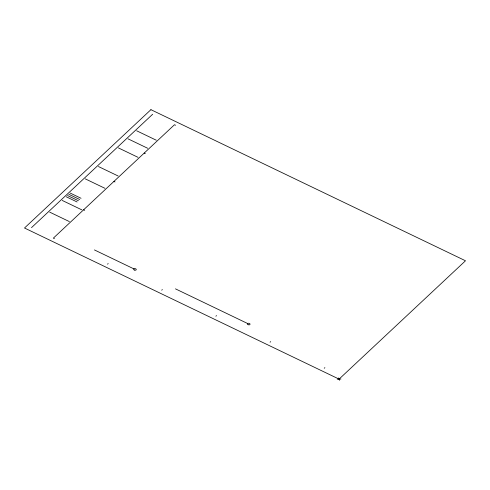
<?xml version="1.0" encoding="UTF-8"?>
<svg xmlns="http://www.w3.org/2000/svg" width="490" height="490" viewBox="0 0 490 490"><rect width="100%" height="100%" fill="white"/><g stroke="black" fill="none" stroke-linecap="round" stroke-linejoin="round"><path stroke-width="0.73" d="M31.501 227.648L152.66 114.237M107.524 264.165L108.186 263.546M161.706 290.184L162.362 289.572M215.882 316.209L216.537 315.591M270.057 342.234L270.719 341.616M324.233 368.253L324.895 367.641M337.224 379.211L340.936 379.021M175.598 125.256L174.501 124.73L53.349 238.14L54.439 238.661M136.649 130.781L156.304 140.22M128.031 138.835L147.692 148.28M144.213 153.082L145.31 153.609M118.36 147.888L138.021 157.333M98.441 166.533L118.102 175.977M113.925 181.435L115.015 181.962M85.272 178.862L104.934 188.307M70.125 193.036L81.052 198.285M68.808 194.273L79.735 199.516M67.491 195.504L78.418 200.753M66.175 196.735L77.102 201.984M83.637 209.787L84.727 210.314M62.224 200.435L81.885 209.879M49.717 212.146L69.378 221.59M94.429 249.931L133.899 268.888M175.451 288.849L247.671 323.541M338.621 377.906L339.539 380.326M150.92 109.674L24.5 228.009L339.08 379.119L465.5 260.778L150.92 109.674M134.242 269.984A1.286 0.79 9.5 0 0 136.257 269.629A1.286 0.79 9.5 0 0 134.468 268.63A1.286 0.79 9.5 0 0 134.242 269.984M248.014 324.631A1.286 0.79 9.5 0 0 250.035 324.276A1.286 0.79 9.5 0 0 248.246 323.284A1.286 0.79 9.5 0 0 248.014 324.631"/></g></svg>
